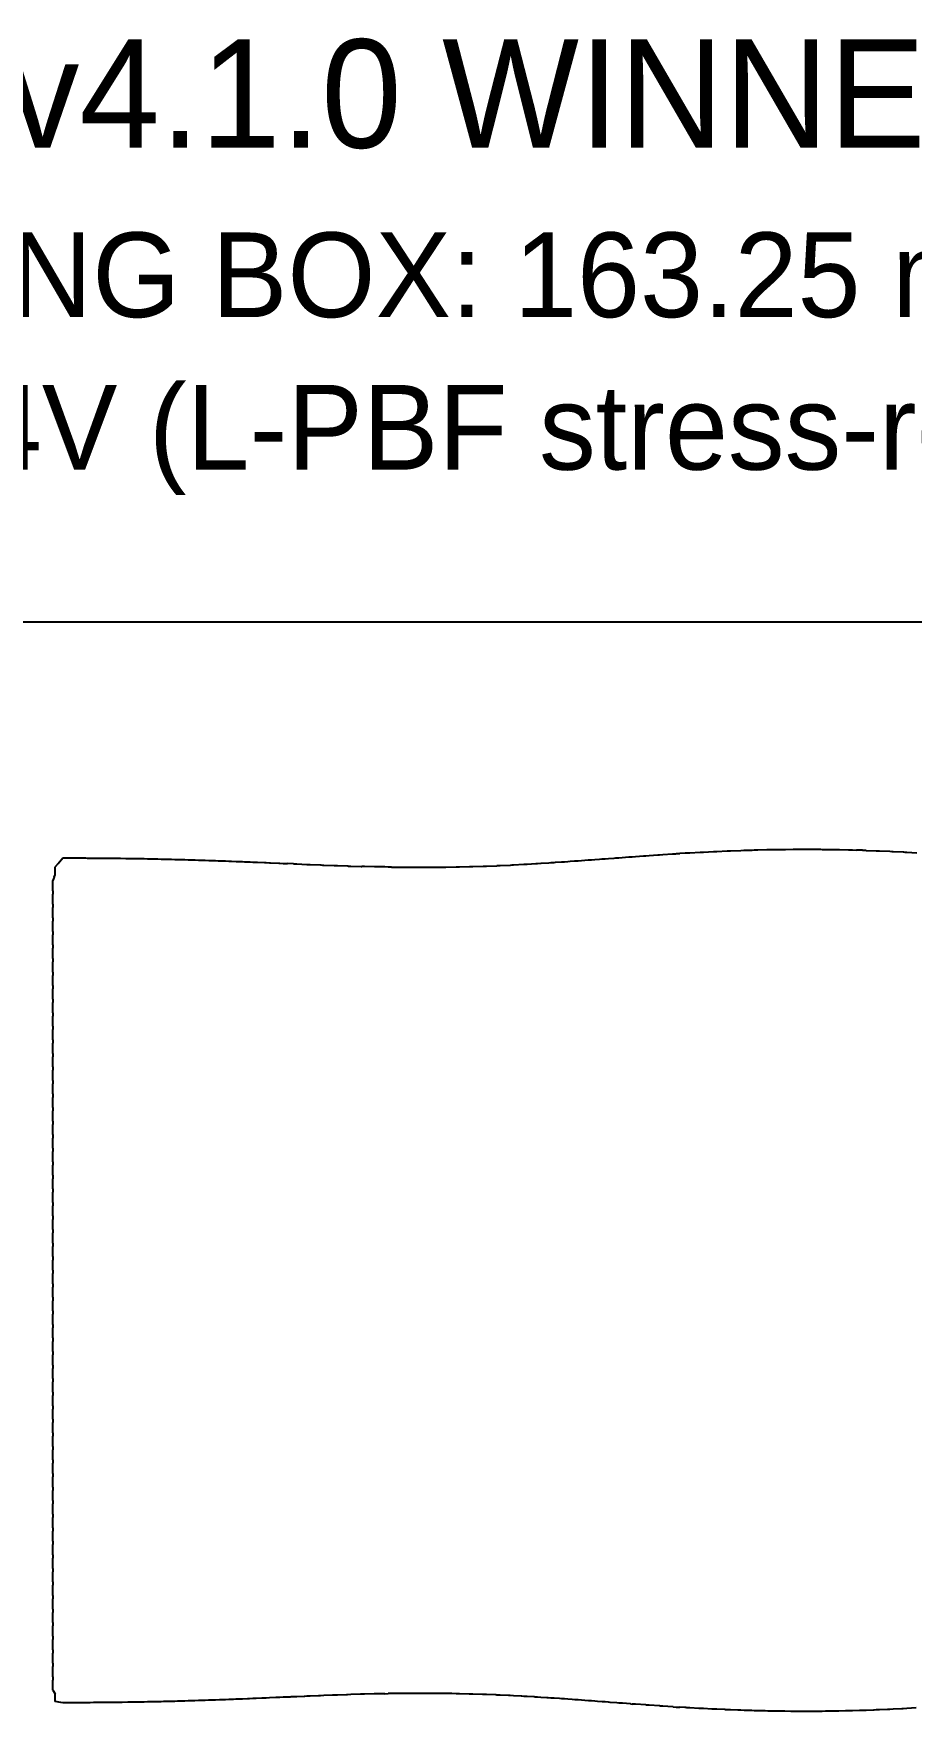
# Model space of a CAD drawing. Extents: x -21 to 226, y -73 to 37.
# Drawn here: x 9.33 to 35.24, y -12.72 to 36.8 of the extents above; entities that cross this region are included whole.
import ezdxf

# ---------------------------------------------------------------- set-up
doc = ezdxf.new("R2010")
doc.units = 0

msp = doc.modelspace()

# ---------------------------------------------------------------- linework, layer by layer
at = {"layer": 'BOUNDING_BOX'}
msp.add_line((142.553, 19.4269), (-20.7015, 19.4269), dxfattribs=at)
at = {"layer": 'MIDPLANE_Z0_OUTLINE'}
for p, q in [((10.0556, 12.3), (10.2, 12.4674)), ((10.2, 12.4674), (10.3, 12.4671)), ((10.3, 12.4671), (10.4668, 12.4668)), ((10.4668, 12.4668), (10.5195, 12.4667)), ((10.5195, 12.4667), (10.6, 12.4665)), ((10.6, 12.4665), (10.7, 12.466)), ((10.7, 12.466), (10.8652, 12.4652)), ((10.8652, 12.4652), (10.9189, 12.465)), ((10.9189, 12.465), (11, 12.4646)), ((11, 12.4646), (11.1, 12.4639)), ((11.1, 12.4639), (11.2626, 12.4626)), ((11.2626, 12.4626), (11.3179, 12.4623)), ((11.3179, 12.4623), (11.4, 12.4617)), ((11.4, 12.4617), (11.5, 12.4606)), ((11.5, 12.4606), (11.6589, 12.4589)), ((11.6589, 12.4589), (11.7165, 12.4584)), ((11.7165, 12.4584), (11.8, 12.4576)), ((11.8, 12.4576), (11.9, 12.4562)), ((11.9, 12.4562), (12.0541, 12.4541)), ((12.0541, 12.4541), (12.1147, 12.4533)), ((12.1147, 12.4533), (12.2, 12.4522)), ((12.2, 12.4522), (12.3, 12.4505)), ((12.3, 12.4505), (12.4479, 12.4479)), ((12.4479, 12.4479), (12.5126, 12.4469)), ((12.5126, 12.4469), (12.6, 12.4455)), ((12.6, 12.4455), (12.7, 12.4434)), ((12.7, 12.4434), (12.8405, 12.4405)), ((12.8405, 12.4405), (12.9105, 12.4392)), ((12.9105, 12.4392), (13, 12.4374)), ((13, 12.4374), (13.1, 12.435)), ((13.1, 12.435), (13.2318, 12.4318)), ((13.2318, 12.4318), (13.3084, 12.43)), ((13.3084, 12.43), (13.4, 12.4279)), ((13.4, 12.4279), (13.5, 12.4252)), ((13.5, 12.4252), (13.6217, 12.4217)), ((13.6217, 12.4217), (13.7066, 12.4195)), ((13.7066, 12.4195), (13.8, 12.4171)), ((13.8, 12.4171), (13.9, 12.4139)), ((13.9, 12.4139), (14.0105, 12.4105)), ((14.0105, 12.4105), (14.1058, 12.4076)), ((14.1058, 12.4076), (14.2, 12.4049)), ((14.2, 12.4049), (14.3, 12.4014)), ((14.3, 12.4014), (14.398, 12.398)), ((14.398, 12.398), (14.5063, 12.3944)), ((14.5063, 12.3944), (14.6, 12.3914)), ((14.6, 12.3914), (14.7, 12.3876)), ((14.7, 12.3876), (14.7844, 12.3844)), ((14.7844, 12.3844), (14.9091, 12.3799)), ((25.2965, 12.3772), (25.4, 12.3846)), ((25.4, 12.3846), (25.5, 12.392)), ((25.5, 12.392), (25.5994, 12.3994)), ((25.5994, 12.3994), (25.6959, 12.4065)), ((25.6959, 12.4065), (25.8, 12.4141)), ((25.8, 12.4141), (25.9, 12.4217)), ((25.9, 12.4217), (26.0315, 12.4315)), ((26.0315, 12.4315), (26.1033, 12.4369)), ((26.1033, 12.4369), (26.2, 12.4441)), ((26.2, 12.4441), (26.3, 12.4517)), ((26.3, 12.4517), (26.464, 12.464)), ((26.464, 12.464), (26.5162, 12.4679)), ((26.5162, 12.4679), (26.6, 12.4742)), ((26.6, 12.4742), (26.7, 12.4816)), ((26.7, 12.4816), (26.8962, 12.4962)), ((26.8962, 12.4962), (26.9329, 12.4989)), ((26.9329, 12.4989), (27, 12.5039)), ((27, 12.5039), (27.1, 12.5112)), ((27.1, 12.5112), (27.3277, 12.5277)), ((27.3277, 12.5277), (27.3518, 12.5294)), ((27.3518, 12.5294), (27.4, 12.5329)), ((27.4, 12.5329), (27.5, 12.5399)), ((27.5, 12.5399), (27.7579, 12.5579)), ((27.7579, 12.5579), (27.7719, 12.5589)), ((27.7719, 12.5589), (27.8, 12.5608)), ((27.8, 12.5608), (27.9, 12.5675)), ((27.9, 12.5675), (28.1865, 12.5865)), ((28.1865, 12.5865), (28.1921, 12.5868)), ((28.1921, 12.5868), (28.2, 12.5874)), ((28.2, 12.5874), (28.2831, 12.5925)), ((28.2831, 12.5925), (28.3, 12.5936)), ((28.3, 12.5936), (28.4038, 12.6)), ((28.5622, 12.6098), (28.4038, 12.6)), ((28.6, 12.6122), (28.5622, 12.6098)), ((28.6, 12.6122), (28.601, 12.6122)), ((28.601, 12.6122), (28.6129, 12.6129)), ((28.6129, 12.6129), (28.7, 12.6179)), ((28.7, 12.6179), (29, 12.635)), ((29, 12.635), (29.005, 12.6353)), ((29.005, 12.6353), (29.0369, 12.6369)), ((29.0369, 12.6369), (29.1, 12.6402)), ((29.1, 12.6402), (29.4, 12.6556)), ((29.4, 12.6556), (29.4063, 12.6559)), ((29.4063, 12.6559), (29.4583, 12.6583)), ((29.4583, 12.6583), (29.5, 12.6602)), ((29.5, 12.6602), (29.8, 12.6738)), ((29.8, 12.6738), (29.8054, 12.674)), ((29.8054, 12.674), (29.8767, 12.6767)), ((29.8767, 12.6767), (29.9, 12.6777)), ((29.9, 12.6777), (30.2, 12.6893)), ((30.2, 12.6893), (30.2028, 12.6894)), ((30.2028, 12.6894), (30.2922, 12.6922)), ((30.2922, 12.6922), (30.3, 12.6925)), ((30.3, 12.6925), (30.5348, 12.7)), ((30.5348, 12.7), (30.5939, 12.7019)), ((30.5939, 12.7019), (30.6, 12.7021)), ((30.6, 12.7021), (30.7, 12.7045)), ((30.7, 12.7045), (30.7046, 12.7046)), ((30.7046, 12.7046), (30.9695, 12.7112)), ((30.9695, 12.7112), (31, 12.7119)), ((31, 12.7119), (31.1, 12.7136)), ((31.1, 12.7136), (31.1138, 12.7138)), ((31.1138, 12.7138), (31.3561, 12.718)), ((31.3561, 12.718), (31.4, 12.7188)), ((31.4, 12.7188), (31.5, 12.7197)), ((31.5, 12.7197), (31.5198, 12.7198)), ((31.5198, 12.7198), (31.7499, 12.7221)), ((31.7499, 12.7221), (31.8, 12.7226)), ((31.8, 12.7226), (31.9, 12.7227)), ((31.9, 12.7227), (31.9227, 12.7227)), ((31.9227, 12.7227), (32.1492, 12.7232)), ((32.1492, 12.7232), (32.2, 12.7233)), ((32.2, 12.7233), (32.3, 12.7225)), ((32.3, 12.7225), (32.3224, 12.7224)), ((32.3224, 12.7224), (32.5536, 12.7211)), ((32.5536, 12.7211), (32.6, 12.7208)), ((32.6, 12.7208), (32.7, 12.7193)), ((32.7, 12.7193), (32.719, 12.719)), ((32.719, 12.719), (32.9639, 12.7157)), ((32.9639, 12.7157), (33, 12.7153)), ((33, 12.7153), (33.1, 12.7129)), ((33.1, 12.7129), (33.1127, 12.7127)), ((33.1127, 12.7127), (33.3828, 12.707)), ((33.3828, 12.707), (33.4, 12.7066)), ((33.4, 12.7066), (33.5, 12.7035)), ((33.5, 12.7035), (33.5034, 12.7034)), ((33.5034, 12.7034), (33.6225, 12.7)), ((33.8, 12.6949), (33.6225, 12.7)), ((33.8, 12.6949), (33.8014, 12.6949)), ((33.8014, 12.6949), (33.8914, 12.6914)), ((33.8914, 12.6914), (33.9, 12.6911)), ((33.9, 12.6911), (34.2, 12.6803)), ((34.2, 12.6803), (34.2042, 12.6801)), ((34.2042, 12.6801), (34.2768, 12.6768)), ((34.2768, 12.6768), (34.3, 12.6758)), ((34.3, 12.6758), (34.6, 12.6628)), ((34.6, 12.6628), (34.6056, 12.6625)), ((34.6056, 12.6625), (34.6597, 12.6597)), ((34.6597, 12.6597), (34.7, 12.6577)), ((34.7, 12.6577), (35, 12.6427)), ((35, 12.6427), (35.0052, 12.6424)), ((35.0052, 12.6424), (35.0403, 12.6403)), ((35.0403, 12.6403), (35.1, 12.637)), ((35.1, 12.637), (35.4, 12.6201)), ((9.9416, 11.9), (9.9, 11.8)), ((9.9416, 11.9), (9.9693, 11.9693)), ((10.0556, 12.3), (9.9693, 12.2)), ((9.9693, 12.103), (9.9693, 12.2)), ((9.9693, 11.9693), (9.9693, 12.103)), ((14.9091, 12.3799), (15, 12.3767)), ((15, 12.3767), (15.1, 12.3727)), ((15.1, 12.3727), (15.1698, 12.3698)), ((15.1698, 12.3698), (15.3153, 12.3643)), ((15.3153, 12.3643), (15.4, 12.361)), ((15.4, 12.361), (15.5, 12.3568)), ((15.5, 12.3568), (15.5544, 12.3544)), ((15.5544, 12.3544), (15.7266, 12.3475)), ((15.7266, 12.3475), (15.8, 12.3446)), ((15.8, 12.3446), (15.9, 12.3401)), ((15.9, 12.3401), (15.9384, 12.3384)), ((15.9384, 12.3384), (16.1454, 12.3298)), ((16.1454, 12.3298), (16.2, 12.3275)), ((16.2, 12.3275), (16.3, 12.323)), ((16.3, 12.323), (16.322, 12.322)), ((16.322, 12.322), (16.5754, 12.3111)), ((16.5754, 12.3111), (16.6, 12.3101)), ((16.6, 12.3101), (16.7, 12.3055)), ((16.7, 12.3055), (16.7053, 12.3053)), ((16.7053, 12.3053), (16.8289, 12.3)), ((17, 12.2927), (16.8289, 12.3)), ((17, 12.2927), (17.0019, 12.2926)), ((17.0019, 12.2926), (17.0887, 12.2887)), ((17.0887, 12.2887), (17.1, 12.2882)), ((17.1, 12.2882), (17.4, 12.2755)), ((17.4, 12.2755), (17.4047, 12.2753)), ((17.4047, 12.2753), (17.4724, 12.2724)), ((17.4724, 12.2724), (17.5, 12.2712)), ((17.5, 12.2712), (17.8, 12.259)), ((17.8, 12.259), (17.8057, 12.2587)), ((17.8057, 12.2587), (17.8566, 12.2566)), ((17.8566, 12.2566), (17.9, 12.255)), ((17.9, 12.255), (18.2, 12.2434)), ((18.2, 12.2434), (18.2052, 12.2432)), ((18.2052, 12.2432), (18.2418, 12.2418)), ((18.2418, 12.2418), (18.3, 12.2398)), ((18.3, 12.2398), (18.6, 12.2292)), ((18.6, 12.2292), (18.6037, 12.2291)), ((18.6037, 12.2291), (18.6283, 12.2283)), ((18.6283, 12.2283), (18.7, 12.226)), ((18.7, 12.226), (19, 12.2167)), ((19, 12.2167), (19.0017, 12.2167)), ((19.0017, 12.2167), (19.0162, 12.2162)), ((19.1, 12.214), (19.0162, 12.2162)), ((19.3894, 12.2065), (19.1, 12.214)), ((19.4, 12.2062), (19.3894, 12.2065)), ((19.4, 12.2062), (19.4061, 12.2061)), ((19.5, 12.2041), (19.4061, 12.2061)), ((19.6849, 12.2004), (19.5, 12.2041)), ((19.7024, 12.2), (19.6849, 12.2004)), ((19.798, 12.198), (19.7024, 12.2)), ((19.8, 12.198), (19.798, 12.198)), ((19.8148, 12.1978), (19.8, 12.198)), ((19.9, 12.1966), (19.8148, 12.1978)), ((19.9, 12.1966), (20.1925, 12.1925)), ((20.1925, 12.1925), (20.1965, 12.1925)), ((20.1965, 12.1925), (20.2, 12.1924)), ((20.2, 12.1924), (20.3, 12.1917)), ((20.3, 12.1917), (20.5897, 12.1897)), ((20.5897, 12.1897), (20.5944, 12.1897)), ((20.5944, 12.1897), (20.6, 12.1897)), ((20.6, 12.1897), (20.7, 12.1897)), ((20.7, 12.1897), (20.9899, 12.1899)), ((20.9899, 12.1899), (20.9946, 12.1899)), ((20.9946, 12.1899), (21, 12.1899)), ((21, 12.1899), (21.1, 12.1908)), ((21.1, 12.1908), (21.3933, 12.1933)), ((21.3933, 12.1933), (21.3971, 12.1933)), ((21.3971, 12.1933), (21.4, 12.1933)), ((21.4, 12.1933), (21.5, 12.195)), ((21.5, 12.195), (21.7999, 12.1999)), ((21.8, 12.1999), (21.7999, 12.1999)), ((21.8035, 12.2), (21.8, 12.1999)), ((21.8035, 12.2), (21.8042, 12.2)), ((21.8042, 12.2), (21.9, 12.2024)), ((21.9, 12.2024), (22.2, 12.2097)), ((22.2, 12.2097), (22.2004, 12.2097)), ((22.2004, 12.2097), (22.21, 12.21)), ((22.21, 12.21), (22.3, 12.213)), ((22.3, 12.213), (22.6, 12.2227)), ((22.6, 12.2227), (22.603, 12.2228)), ((22.603, 12.2228), (22.6236, 12.2236)), ((22.6236, 12.2236), (22.7, 12.2267)), ((22.7, 12.2267), (23, 12.2387)), ((23, 12.2387), (23.0053, 12.2389)), ((23.0053, 12.2389), (23.0406, 12.2406)), ((23.0406, 12.2406), (23.1, 12.2434)), ((23.1, 12.2434), (23.4, 12.2575)), ((23.4, 12.2575), (23.4063, 12.2579)), ((23.4063, 12.2579), (23.4608, 12.2608)), ((23.4608, 12.2608), (23.5, 12.2629)), ((23.5, 12.2629), (23.8, 12.279)), ((23.8, 12.279), (23.8048, 12.2793)), ((23.8048, 12.2793), (23.884, 12.284)), ((23.884, 12.284), (23.9, 12.2849)), ((23.9, 12.2849), (24.1538, 12.3)), ((24.1538, 12.3), (24.1918, 12.3023)), ((24.1918, 12.3023), (24.2, 12.3027)), ((24.2, 12.3027), (24.3, 12.3092)), ((24.3, 12.3092), (24.3098, 12.3098)), ((24.3098, 12.3098), (24.5375, 12.3245)), ((24.5375, 12.3245), (24.6, 12.3285)), ((24.6, 12.3285), (24.7, 12.3354)), ((24.7, 12.3354), (24.738, 12.338)), ((24.738, 12.338), (24.9086, 12.3497)), ((24.9086, 12.3497), (25, 12.3559)), ((25, 12.3559), (25.1, 12.3631)), ((25.1, 12.3631), (25.168, 12.368)), ((25.168, 12.368), (25.2965, 12.3772)), ((9.9, 11.5), (9.9, 11.8)), ((9.9, 11.5), (9.9, 11.4)), ((9.9, 11.1), (9.9, 11.4)), ((9.9, 11.1), (9.9, 11)), ((9.9, 10.7), (9.9, 11)), ((9.9, 10.7), (9.9, 10.6)), ((9.9, 10.3), (9.9, 10.6)), ((9.9, 10.3), (9.9, 10.2)), ((9.9, 9.9), (9.9, 10.2)), ((9.9, 9.9), (9.9, 9.8)), ((9.9, 9.5), (9.9, 9.8)), ((9.9, 9.5), (9.9, 9.4)), ((9.9, 9.1), (9.9, 9.4)), ((9.9, 9.1), (9.9, 9)), ((9.9, 8.7), (9.9, 9)), ((9.9, 8.7), (9.9, 8.6)), ((9.9, 8.3), (9.9, 8.6)), ((9.9, 8.3), (9.9, 8.2)), ((9.9, 7.9), (9.9, 8.2)), ((9.9, 7.9), (9.9, 7.8)), ((9.9, 7.5), (9.9, 7.8)), ((9.9, 7.5), (9.9, 7.4)), ((9.9, 7.1), (9.9, 7.4)), ((9.9, 7.1), (9.9, 7)), ((9.9, 6.7), (9.9, 7)), ((9.9, 6.7), (9.9, 6.6)), ((9.9, 6.3), (9.9, 6.6)), ((9.9, 6.3), (9.9, 6.2)), ((9.9, 5.9), (9.9, 6.2)), ((9.9, 5.9), (9.9, 5.8)), ((9.9, 5.5), (9.9, 5.8)), ((9.9, 5.5), (9.9, 5.4)), ((9.9, 5.1), (9.9, 5.4)), ((9.9, 5.1), (9.9, 5)), ((9.9, 4.7), (9.9, 5)), ((9.9, 4.7), (9.9, 4.6)), ((9.9, 4.3), (9.9, 4.6)), ((9.9, 4.3), (9.9, 4.2)), ((9.9, 3.9), (9.9, 4.2)), ((9.9, 3.9), (9.9, 3.8)), ((9.9, 3.5), (9.9, 3.8)), ((9.9, 3.5), (9.9, 3.4)), ((9.9, 3.1), (9.9, 3.4)), ((9.9, 3.1), (9.9, 3)), ((9.9, 2.7), (9.9, 3)), ((9.9, 2.7), (9.9, 2.6)), ((9.9, 2.3), (9.9, 2.6)), ((9.9, 2.3), (9.9, 2.2)), ((9.9, 1.9), (9.9, 2.2)), ((9.9, 1.9), (9.9, 1.8)), ((9.9, 1.5), (9.9, 1.8)), ((9.9, 1.5), (9.9, 1.4)), ((9.9, 1.1), (9.9, 1.4)), ((9.9, 1.1), (9.9, 1)), ((9.9, 0.7), (9.9, 1)), ((9.9, 0.7), (9.9, 0.6)), ((9.9, 0.3), (9.9, 0.6)), ((9.9, 0.3), (9.9, 0.2)), ((9.9, -0.1), (9.9, 0.2)), ((9.9, -0.1), (9.9, -0.2)), ((9.9, -0.5), (9.9, -0.2)), ((9.9, -0.5), (9.9, -0.6)), ((9.9, -0.9), (9.9, -0.6)), ((9.9, -0.9), (9.9, -1)), ((9.9, -1.3), (9.9, -1)), ((9.9, -1.3), (9.9, -1.4)), ((9.9, -1.7), (9.9, -1.4)), ((9.9, -1.7), (9.9, -1.8)), ((9.9, -2.1), (9.9, -1.8)), ((9.9, -2.1), (9.9, -2.2)), ((9.9, -2.5), (9.9, -2.2)), ((9.9, -2.5), (9.9, -2.6)), ((9.9, -2.9), (9.9, -2.6)), ((9.9, -2.9), (9.9, -3)), ((9.9, -3.3), (9.9, -3)), ((9.9, -3.3), (9.9, -3.4)), ((9.9, -3.7), (9.9, -3.4)), ((9.9, -3.7), (9.9, -3.8)), ((9.9, -4.1), (9.9, -3.8)), ((9.9, -4.1), (9.9, -4.2)), ((9.9, -4.5), (9.9, -4.2)), ((9.9, -4.5), (9.9, -4.6)), ((9.9, -4.9), (9.9, -4.6)), ((9.9, -4.9), (9.9, -5)), ((9.9, -5.3), (9.9, -5)), ((9.9, -5.3), (9.9, -5.4)), ((9.9, -5.7), (9.9, -5.4)), ((9.9, -5.7), (9.9, -5.8)), ((9.9, -6.1), (9.9, -5.8)), ((9.9, -6.1), (9.9, -6.2)), ((9.9, -6.5), (9.9, -6.2)), ((9.9, -6.5), (9.9, -6.6)), ((9.9, -6.9), (9.9, -6.6)), ((9.9, -6.9), (9.9, -7)), ((9.9, -7.3), (9.9, -7)), ((9.9, -7.3), (9.9, -7.4)), ((9.9, -7.7), (9.9, -7.4)), ((9.9, -7.7), (9.9, -7.8)), ((9.9, -8.1), (9.9, -7.8)), ((9.9, -8.1), (9.9, -8.2)), ((9.9, -8.5), (9.9, -8.2)), ((9.9, -8.5), (9.9, -8.6)), ((9.9, -8.9), (9.9, -8.6)), ((9.9, -8.9), (9.9, -9)), ((9.9, -9.3), (9.9, -9)), ((9.9, -9.3), (9.9, -9.4)), ((9.9, -9.7), (9.9, -9.4)), ((9.9, -9.7), (9.9, -9.8)), ((9.9, -10.1), (9.9, -9.8)), ((9.9, -10.1), (9.9, -10.2)), ((9.9, -10.5), (9.9, -10.2)), ((9.9, -10.5), (9.9, -10.6)), ((9.9, -10.9), (9.9, -10.6)), ((9.9, -10.9), (9.9, -11)), ((9.9, -11.3), (9.9, -11)), ((9.9, -11.3), (9.9, -11.4)), ((9.9, -11.7), (9.9, -11.4)), ((9.9, -11.7), (9.9, -11.8)), ((9.9, -12.1), (9.9, -11.8)), ((9.9, -12.1), (9.9693, -12.2)), ((9.9693, -12.297), (9.9693, -12.2)), ((9.9693, -12.4307), (9.9693, -12.297)), ((15, -12.3766), (14.8955, -12.3806)), ((15.1, -12.3728), (15, -12.3766)), ((15.2323, -12.3677), (15.1, -12.3728)), ((15.2994, -12.365), (15.2323, -12.3677)), ((15.4, -12.361), (15.2994, -12.365)), ((15.5, -12.3569), (15.4, -12.361)), ((15.6491, -12.3509), (15.5, -12.3569)), ((15.7052, -12.3485), (15.6491, -12.3509)), ((15.8, -12.3445), (15.7052, -12.3485)), ((15.9, -12.3403), (15.8, -12.3445)), ((16.0667, -12.3333), (15.9, -12.3403)), ((16.1127, -12.3313), (16.0667, -12.3333)), ((16.2, -12.3274), (16.1127, -12.3313)), ((16.3, -12.3231), (16.2, -12.3274)), ((16.4848, -12.3152), (16.3, -12.3231)), ((16.5217, -12.3136), (16.4848, -12.3152)), ((16.6, -12.31), (16.5217, -12.3136)), ((16.7, -12.3057), (16.6, -12.31)), ((16.903, -12.297), (16.7, -12.3057)), ((16.9319, -12.2957), (16.903, -12.297)), ((17, -12.2926), (16.9319, -12.2957)), ((17.1, -12.2884), (17, -12.2926)), ((17.321, -12.279), (17.1, -12.2884)), ((17.3428, -12.278), (17.321, -12.279)), ((17.4, -12.2754), (17.3428, -12.278)), ((17.5, -12.2714), (17.4, -12.2754)), ((17.7384, -12.2616), (17.5, -12.2714)), ((17.754, -12.2609), (17.7384, -12.2616)), ((17.8, -12.2589), (17.754, -12.2609)), ((17.9, -12.2551), (17.8, -12.2589)), ((18.1547, -12.2453), (17.9, -12.2551)), ((18.165, -12.2448), (18.1547, -12.2453)), ((18.2, -12.2434), (18.165, -12.2448)), ((18.3, -12.2399), (18.2, -12.2434)), ((18.5696, -12.2304), (18.3, -12.2399)), ((18.5755, -12.2301), (18.5696, -12.2304)), ((18.6, -12.2292), (18.5755, -12.2301)), ((18.7, -12.2261), (18.6, -12.2292)), ((18.9827, -12.2173), (18.7, -12.2261)), ((18.985, -12.2172), (18.9827, -12.2173)), ((19, -12.2167), (18.985, -12.2172)), ((19.0788, -12.2146), (19, -12.2167)), ((19.1, -12.2141), (19.0788, -12.2146)), ((19.3819, -12.2067), (19.1, -12.2141)), ((19.3936, -12.2064), (19.3819, -12.2067)), ((19.4, -12.2062), (19.3936, -12.2064)), ((19.5, -12.2041), (19.4, -12.2062)), ((19.6841, -12.2004), (19.5, -12.2041)), ((19.7024, -12.2), (19.6841, -12.2004)), ((19.7024, -12.2), (19.8, -12.198)), ((19.802, -12.198), (19.8, -12.198)), ((19.877, -12.1969), (19.802, -12.198)), ((19.9, -12.1966), (19.877, -12.1969)), ((20.2, -12.1924), (19.9, -12.1966)), ((20.2038, -12.1924), (20.2, -12.1924)), ((20.2076, -12.1924), (20.2038, -12.1924)), ((20.3, -12.1917), (20.2076, -12.1924)), ((20.6, -12.1897), (20.3, -12.1917)), ((20.6044, -12.1897), (20.6, -12.1897)), ((20.6103, -12.1897), (20.6044, -12.1897)), ((20.7, -12.1897), (20.6103, -12.1897)), ((21, -12.1899), (20.7, -12.1897)), ((21.0043, -12.19), (21, -12.1899)), ((21.01, -12.19), (21.0043, -12.19)), ((21.1, -12.1908), (21.01, -12.19)), ((21.4, -12.1933), (21.1, -12.1908)), ((21.4036, -12.1934), (21.4, -12.1933)), ((21.4066, -12.1934), (21.4036, -12.1934)), ((21.5, -12.195), (21.4066, -12.1934)), ((21.6791, -12.1979), (21.5, -12.195)), ((21.8, -12.1999), (21.6791, -12.1979)), ((21.8001, -12.1999), (21.8, -12.1999)), ((21.8035, -12.2), (21.8001, -12.1999)), ((21.8846, -12.202), (21.8035, -12.2)), ((21.9, -12.2024), (21.8846, -12.202)), ((22.1905, -12.2095), (21.9, -12.2024)), ((22.1909, -12.2095), (22.1905, -12.2095)), ((22.2, -12.2097), (22.1909, -12.2095)), ((22.3, -12.213), (22.2, -12.2097)), ((22.578, -12.222), (22.3, -12.213)), ((22.5818, -12.2221), (22.578, -12.222)), ((22.6, -12.2227), (22.5818, -12.2221)), ((22.7, -12.2267), (22.6, -12.2227)), ((22.9628, -12.2372), (22.7, -12.2267)), ((22.971, -12.2375), (22.9628, -12.2372)), ((23, -12.2386), (22.971, -12.2375)), ((23.1, -12.2434), (23, -12.2386)), ((23.3451, -12.2549), (23.1, -12.2434)), ((23.359, -12.2555), (23.3451, -12.2549)), ((23.4, -12.2575), (23.359, -12.2555)), ((23.5, -12.2628), (23.4, -12.2575)), ((23.7251, -12.2749), (23.5, -12.2628)), ((23.7462, -12.276), (23.7251, -12.2749)), ((23.8, -12.2789), (23.7462, -12.276)), ((23.9, -12.2848), (23.8, -12.2789)), ((24.1031, -12.2969), (23.9, -12.2848)), ((24.1334, -12.2987), (24.1031, -12.2969)), ((24.2, -12.3027), (24.1334, -12.2987)), ((24.3, -12.3091), (24.2, -12.3027)), ((24.4794, -12.3206), (24.3, -12.3091)), ((24.5214, -12.3233), (24.4794, -12.3206)), ((24.6, -12.3284), (24.5214, -12.3233)), ((24.7, -12.3353), (24.6, -12.3284)), ((24.8542, -12.3458), (24.7, -12.3353)), ((24.9114, -12.3497), (24.8542, -12.3458)), ((25, -12.3558), (24.9114, -12.3497)), ((25.1, -12.363), (25, -12.3558)), ((25.2279, -12.3721), (25.1, -12.363)), ((25.3052, -12.3777), (25.2279, -12.3721)), ((25.4, -12.3845), (25.3052, -12.3777)), ((10.1411, -12.4579), (9.9693, -12.4307)), ((10.2, -12.4673), (10.1411, -12.4579)), ((10.3, -12.4671), (10.2, -12.4673)), ((10.333, -12.467), (10.3, -12.4671)), ((10.5305, -12.4666), (10.333, -12.467)), ((10.6, -12.4664), (10.5305, -12.4666)), ((10.7, -12.466), (10.6, -12.4664)), ((10.7342, -12.4658), (10.7, -12.466)), ((10.928, -12.4649), (10.7342, -12.4658)), ((11, -12.4645), (10.928, -12.4649)), ((11.1, -12.4638), (11, -12.4645)), ((11.1364, -12.4636), (11.1, -12.4638)), ((11.3243, -12.4622), (11.1364, -12.4636)), ((11.4, -12.4616), (11.3243, -12.4622)), ((11.5, -12.4606), (11.4, -12.4616)), ((11.5398, -12.4602), (11.5, -12.4606)), ((11.7197, -12.4583), (11.5398, -12.4602)), ((11.8, -12.4575), (11.7197, -12.4583)), ((11.9, -12.4562), (11.8, -12.4575)), ((11.9444, -12.4556), (11.9, -12.4562)), ((12.1145, -12.4533), (11.9444, -12.4556)), ((12.2, -12.4521), (12.1145, -12.4533)), ((12.3, -12.4505), (12.2, -12.4521)), ((12.3503, -12.4497), (12.3, -12.4505)), ((12.5089, -12.447), (12.3503, -12.4497)), ((12.6, -12.4454), (12.5089, -12.447)), ((12.7, -12.4435), (12.6, -12.4454)), ((12.7577, -12.4423), (12.7, -12.4435)), ((12.9036, -12.4393), (12.7577, -12.4423)), ((13, -12.4373), (12.9036, -12.4393)), ((13.1, -12.435), (13, -12.4373)), ((13.1665, -12.4335), (13.1, -12.435)), ((13.2991, -12.4303), (13.1665, -12.4335)), ((13.4, -12.4278), (13.2991, -12.4303)), ((13.5, -12.4252), (13.4, -12.4278)), ((13.5768, -12.4232), (13.5, -12.4252)), ((13.6956, -12.4199), (13.5768, -12.4232)), ((13.8, -12.417), (13.6956, -12.4199)), ((13.9, -12.414), (13.8, -12.417)), ((13.9886, -12.4114), (13.9, -12.414)), ((14.0937, -12.4081), (13.9886, -12.4114)), ((14.2, -12.4048), (14.0937, -12.4081)), ((14.3, -12.4015), (14.2, -12.4048)), ((14.4018, -12.3982), (14.3, -12.4015)), ((14.4937, -12.395), (14.4018, -12.3982)), ((14.6, -12.3913), (14.4937, -12.395)), ((14.7, -12.3877), (14.6, -12.3913)), ((14.8164, -12.3836), (14.7, -12.3877)), ((14.8955, -12.3806), (14.8164, -12.3836)), ((25.5, -12.3919), (25.4, -12.3845)), ((25.6007, -12.3993), (25.5, -12.3919)), ((25.7053, -12.407), (25.6007, -12.3993)), ((25.8, -12.414), (25.7053, -12.407)), ((25.9, -12.4215), (25.8, -12.414)), ((25.973, -12.427), (25.9, -12.4215)), ((26.1162, -12.4377), (25.973, -12.427)), ((26.2, -12.444), (26.1162, -12.4377)), ((26.3, -12.4515), (26.2, -12.444)), ((26.3451, -12.4549), (26.3, -12.4515)), ((26.5459, -12.47), (26.3451, -12.4549)), ((26.6, -12.4741), (26.5459, -12.47)), ((26.7, -12.4815), (26.6, -12.4741)), ((26.7172, -12.4828), (26.7, -12.4815)), ((26.9487, -12.5), (26.7172, -12.4828)), ((26.9487, -12.5), (27, -12.5038)), ((27.0013, -12.5039), (27, -12.5038)), ((27.0897, -12.5103), (27.0013, -12.5039)), ((27.1, -12.511), (27.0897, -12.5103)), ((27.4, -12.5329), (27.1, -12.511)), ((27.4071, -12.5333), (27.4, -12.5329)), ((27.4628, -12.5372), (27.4071, -12.5333)), ((27.5, -12.5398), (27.4628, -12.5372)), ((27.8, -12.5608), (27.5, -12.5398)), ((27.8076, -12.5613), (27.8, -12.5608)), ((27.8368, -12.5632), (27.8076, -12.5613)), ((27.9, -12.5674), (27.8368, -12.5632)), ((28.2, -12.5874), (27.9, -12.5674)), ((28.2045, -12.5876), (28.2, -12.5874)), ((28.2119, -12.5881), (28.2045, -12.5876)), ((28.2119, -12.5881), (28.3, -12.5936)), ((28.3, -12.5936), (28.4038, -12.6)), ((28.5491, -12.609), (28.4038, -12.6)), ((28.5885, -12.6115), (28.5491, -12.609)), ((28.5896, -12.6115), (28.5885, -12.6115)), ((28.6, -12.6122), (28.5896, -12.6115)), ((28.7, -12.6179), (28.6, -12.6122)), ((28.9669, -12.6331), (28.7, -12.6179)), ((28.9739, -12.6335), (28.9669, -12.6331)), ((29, -12.635), (28.9739, -12.6335)), ((29.1, -12.6401), (29, -12.635)), ((29.3471, -12.6529), (29.1, -12.6401)), ((29.3604, -12.6535), (29.3471, -12.6529)), ((29.4, -12.6556), (29.3604, -12.6535)), ((29.5, -12.6601), (29.4, -12.6556)), ((29.7295, -12.6705), (29.5, -12.6601)), ((29.7489, -12.6714), (29.7295, -12.6705)), ((29.8, -12.6737), (29.7489, -12.6714)), ((29.9, -12.6776), (29.8, -12.6737)), ((30.114, -12.686), (29.9, -12.6776)), ((30.1395, -12.6869), (30.114, -12.686)), ((30.2, -12.6893), (30.1395, -12.6869)), ((30.3, -12.6925), (30.2, -12.6893)), ((30.5011, -12.6989), (30.3, -12.6925)), ((30.532, -12.6999), (30.5011, -12.6989)), ((30.6, -12.702), (30.532, -12.6999)), ((30.7, -12.7045), (30.6, -12.702)), ((30.8908, -12.7092), (30.7, -12.7045)), ((30.9263, -12.7101), (30.8908, -12.7092)), ((31, -12.7119), (30.9263, -12.7101)), ((31.1, -12.7136), (31, -12.7119)), ((31.2832, -12.7168), (31.1, -12.7136)), ((31.3223, -12.7174), (31.2832, -12.7168)), ((31.4, -12.7187), (31.3223, -12.7174)), ((31.5, -12.7197), (31.4, -12.7187)), ((31.6785, -12.7215), (31.5, -12.7197)), ((31.7199, -12.7218), (31.6785, -12.7215)), ((31.8, -12.7225), (31.7199, -12.7218)), ((31.9, -12.7227), (31.8, -12.7225)), ((32.0769, -12.7231), (31.9, -12.7227)), ((32.1189, -12.7231), (32.0769, -12.7231)), ((32.2, -12.7232), (32.1189, -12.7231)), ((32.3, -12.7226), (32.2, -12.7232)), ((32.4784, -12.7216), (32.3, -12.7226)), ((32.5195, -12.7213), (32.4784, -12.7216)), ((32.6, -12.7207), (32.5195, -12.7213)), ((32.7, -12.7194), (32.6, -12.7207)), ((32.883, -12.717), (32.7, -12.7194)), ((32.9217, -12.7164), (32.883, -12.717)), ((33, -12.7152), (32.9217, -12.7164)), ((33.1, -12.7131), (33, -12.7152)), ((33.291, -12.709), (33.1, -12.7131)), ((33.3257, -12.7082), (33.291, -12.709)), ((33.4, -12.7065), (33.3257, -12.7082)), ((33.5, -12.7037), (33.4, -12.7065)), ((33.7021, -12.6979), (33.5, -12.7037)), ((33.7318, -12.6969), (33.7021, -12.6979)), ((33.8, -12.6948), (33.7318, -12.6969)), ((33.9, -12.6912), (33.8, -12.6948)), ((34.1166, -12.6834), (33.9, -12.6912)), ((34.1403, -12.6825), (34.1166, -12.6834)), ((34.2, -12.6802), (34.1403, -12.6825)), ((34.3, -12.6759), (34.2, -12.6802)), ((34.5342, -12.6658), (34.3, -12.6759)), ((34.5515, -12.665), (34.5342, -12.6658)), ((34.6, -12.6628), (34.5515, -12.665)), ((34.7, -12.6578), (34.6, -12.6628)), ((34.955, -12.645), (34.7, -12.6578)), ((34.9654, -12.6445), (34.955, -12.645)), ((35, -12.6427), (34.9654, -12.6445)), ((35.1, -12.6371), (35, -12.6427)), ((35.3786, -12.6214), (35.1, -12.6371))]:
    msp.add_line(p, q, dxfattribs=at)

# ---------------------------------------------------------------- texts
at = {"layer": 'DIMENSIONS'}
for s, height, p in [('JARAMBIT G4 v4.1.0 WINNER: g4v410_s042_a19374a8 (1:1 TRUE SCALE, UNITS: MILLIMETERS, 1 DRAWING UNIT = 1 MM)', 3.2, (-20.702, 33.427)), ('OVERALL BOUNDING BOX: 163.25 mm (L) x 63.04 mm (H) x 14.26 mm (T) | RING BORE: 24.90 mm AT X = -5.97 mm', 2.5, (-20.702, 28.427)), ('MATERIAL: Ti-6Al-4V (L-PBF stress-relieved, yield 828 MPa) | ALL 17 STRUCTURAL TARGETS MET (SF_LCB >= 1.00)', 2.5, (-20.702, 23.927))]:
    msp.add_text(s, height=height, dxfattribs=at).set_placement(p)

doc.saveas('drawing.dxf')
